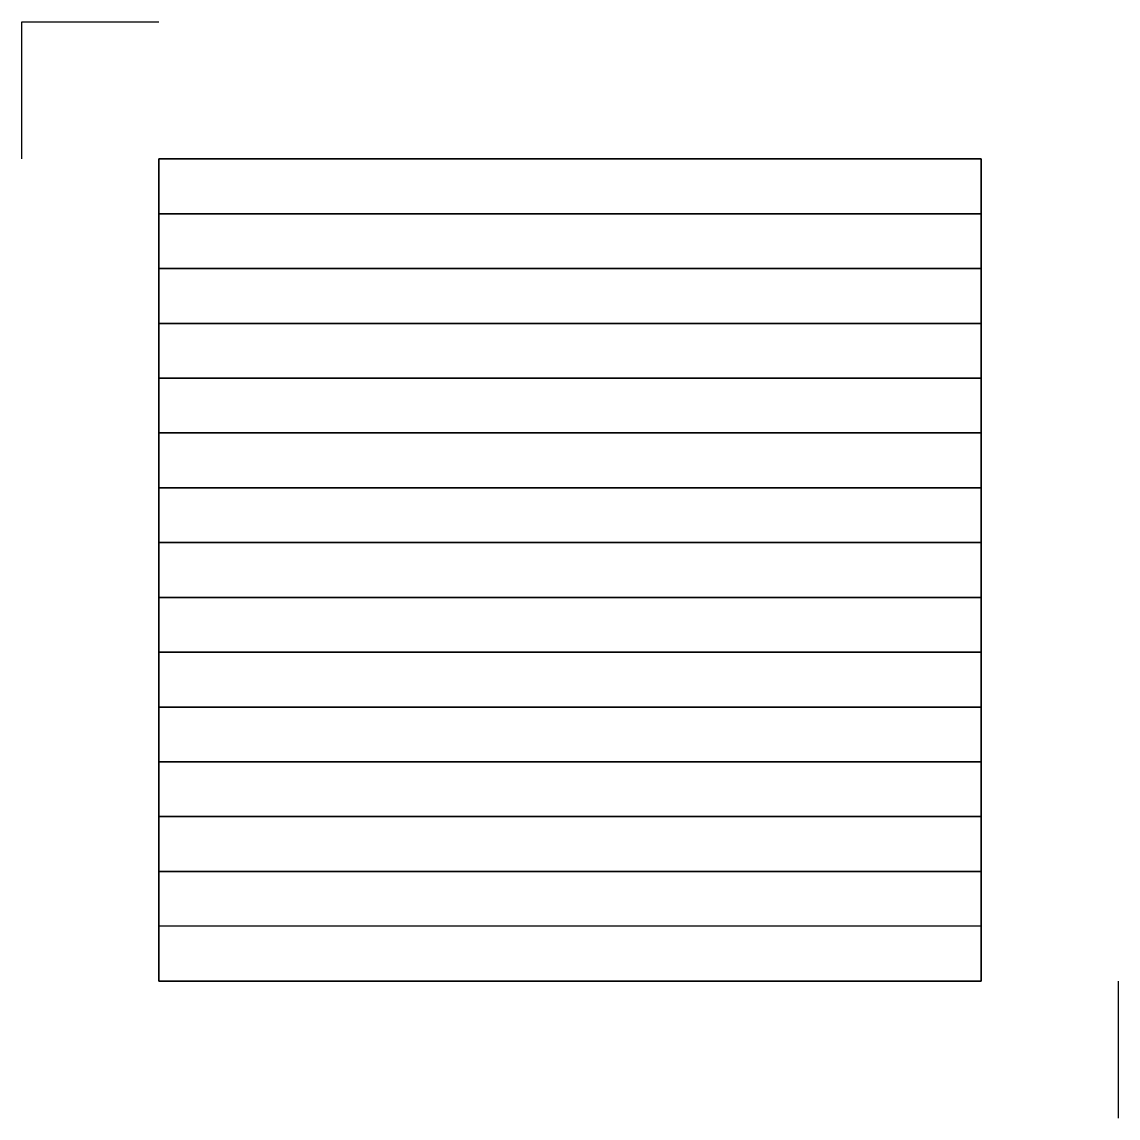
# Model space of a CAD drawing. Header units: millimetres. Extents: x 21.7 to 101.7, y 17.2 to 97.2.
import ezdxf

# ---------------------------------------------------------------- set-up
doc = ezdxf.new("R2010")
doc.units = ezdxf.units.MM
doc.header["$MEASUREMENT"] = 0

msp = doc.modelspace()

# ---------------------------------------------------------------- linework, layer by layer
for points in [[(21.661, 87.159), (21.661, 97.159), (31.661, 97.159)], [(31.661, 82.159), (31.661, 87.159), (91.661, 87.159), (91.661, 82.159)], [(31.661, 77.159), (31.661, 82.159)], [(91.661, 82.159), (91.661, 77.159)], [(31.661, 72.159), (31.661, 77.159)], [(91.661, 77.159), (91.661, 72.159)], [(31.661, 67.159), (31.661, 72.159)], [(91.661, 72.159), (91.661, 67.159)], [(31.661, 62.159), (31.661, 67.159)], [(91.661, 67.159), (91.661, 62.159)], [(31.661, 57.159), (31.661, 62.159)], [(91.661, 62.159), (91.661, 57.159)], [(31.661, 52.159), (31.661, 57.159)], [(91.661, 57.159), (91.661, 52.159)], [(31.661, 47.159), (31.661, 52.159)], [(91.661, 52.159), (91.661, 47.159)], [(31.661, 42.159), (31.661, 47.159)], [(91.661, 47.159), (91.661, 42.159)], [(31.661, 37.159), (31.661, 42.159)], [(91.661, 42.159), (91.661, 37.159)], [(31.661, 32.159), (31.661, 37.159)], [(91.661, 37.159), (91.661, 32.159)], [(91.661, 32.159), (91.661, 27.159), (31.661, 27.159), (31.661, 32.159)], [(101.661, 27.159), (101.661, 17.159)]]:
    msp.add_lwpolyline(points)
for points in [[(31.661, 27.159), (91.661, 27.159), (91.661, 87.159), (31.661, 87.159)], [(31.661, 87.159), (91.661, 87.159), (91.661, 83.159), (31.661, 83.159)], [(31.661, 83.159), (91.661, 83.159), (91.661, 79.159), (31.661, 79.159)], [(31.661, 79.159), (91.661, 79.159), (91.661, 75.159), (31.661, 75.159)], [(31.661, 75.159), (91.661, 75.159), (91.661, 71.159), (31.661, 71.159)], [(31.661, 71.159), (91.661, 71.159), (91.661, 67.159), (31.661, 67.159)], [(31.661, 67.159), (91.661, 67.159), (91.661, 63.159), (31.661, 63.159)], [(31.661, 63.159), (91.661, 63.159), (91.661, 59.159), (31.661, 59.159)], [(31.661, 63.159), (31.661, 59.159), (91.661, 59.159), (91.661, 63.159)], [(31.661, 59.159), (91.661, 59.159), (91.661, 55.159), (31.661, 55.159)], [(31.661, 55.159), (91.661, 55.159), (91.661, 51.159), (31.661, 51.159)], [(31.661, 55.159), (31.661, 47.159), (91.661, 47.159), (91.661, 55.159)], [(31.661, 51.159), (91.661, 51.159), (91.661, 47.159), (31.661, 47.159)], [(31.661, 47.159), (91.661, 47.159), (91.661, 43.159), (31.661, 43.159)], [(31.661, 43.159), (91.661, 43.159), (91.661, 39.159), (31.661, 39.159)], [(31.661, 39.159), (91.661, 39.159), (91.661, 35.159), (31.661, 35.159)], [(31.661, 35.159), (91.661, 35.159), (91.661, 31.159), (31.661, 31.159)], [(31.661, 27.159), (91.661, 27.159), (91.661, 31.159), (31.661, 31.159)]]:
    msp.add_lwpolyline(points, close=True)

doc.saveas('drawing.dxf')
